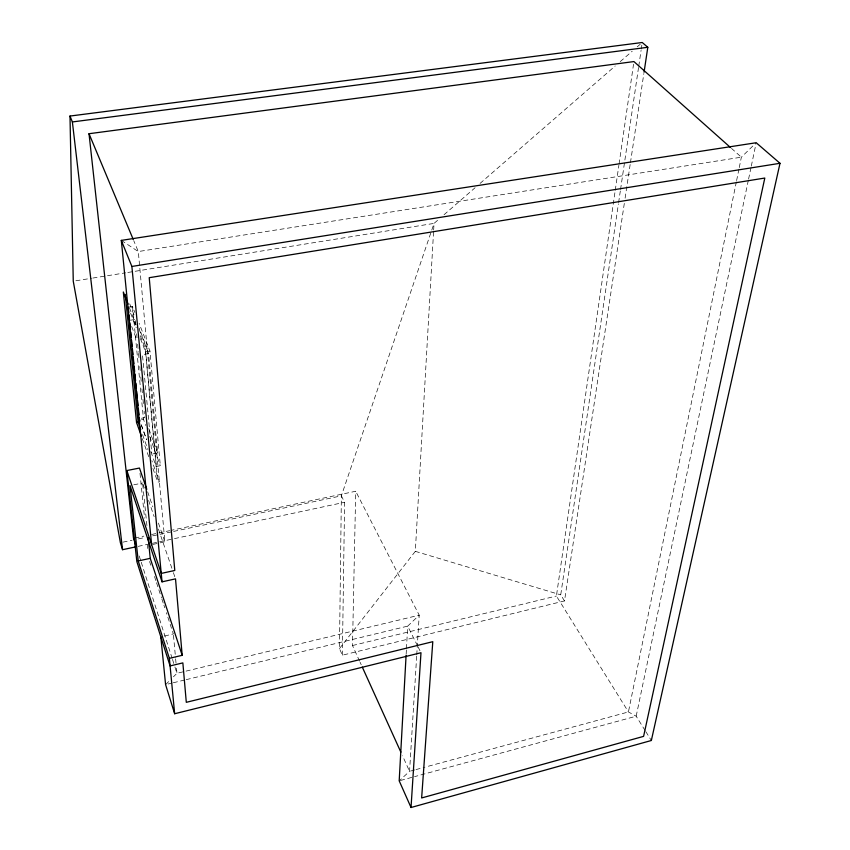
<?xml version="1.0" encoding="UTF-8"?>
<svg xmlns="http://www.w3.org/2000/svg" width="850" height="850" viewBox="0 0 850 850"><rect width="100%" height="100%" fill="white"/><g stroke="black" fill="none" stroke-linecap="round" stroke-linejoin="round"><path stroke-width="0.64" stroke-dasharray="4.25 3.19" d="M624.314 203.416L564.506 600.929L342.38 655.191L339.458 648.593L341.371 495.837L434.042 223.401L439.046 219.056M342.38 655.191L344.601 502.286L341.371 495.837L173.379 531.462M359.571 661.109L352.506 645.532L355.714 491.257L170.999 530.379M406.172 653.905L406.385 649.931M406.459 648.614L407.692 626.131L419.209 615.177L355.714 491.257M339.458 648.593L415.321 551.342L433.585 231.338M433.659 230.01L434.042 223.401L126.852 272.616M416.67 656.2L409.562 771.332L399.192 780.831M416.755 654.872L419.209 615.177L176.959 673.296L173.464 676.781M645.139 730.564L636.172 716.21L628.426 711.949L556.41 596.02L615.06 191.569M615.251 190.262L618.874 165.304M619.066 163.997L633.537 64.196M564.506 600.929L560.724 594.862L618.418 203.883M618.609 202.566L620.351 190.761M620.553 189.444L638.552 67.426M638.754 66.119L641.07 50.373M641.272 49.056L641.846 45.124M625.101 198.167L630.232 164.061M630.434 162.743L643.854 73.536M736.344 181.868L628.426 711.949L426.201 766.817M736.61 180.572L738.99 168.874M739.256 167.577L741.37 157.186L756.192 142.736M748.319 180.37L636.172 716.21L414.566 776.645M748.584 179.074L751.028 167.397M751.304 166.09L755.916 144.043M165.591 684.622L169.968 680.266M444.051 214.71L475.076 187.744M480.08 183.398L615.209 65.981M620.213 61.636L632.23 51.202M637.234 46.846L640.231 44.242M400.467 780.481L413.281 776.996M414.683 769.941L409.562 771.332L402.507 755.756M415.969 769.59L424.926 767.168M352.506 645.532L556.41 596.02M168.173 684.006L172.029 683.071M173.315 682.752L184.907 679.957M186.192 679.649L407.692 626.131L417.52 645.787M164.592 636.013L173.347 633.93L166.377 612.701M152.851 544.436L158.876 543.129M160.076 542.863L164.9 541.811L138.295 251.547L133.716 240.614M138.146 546.369L147.231 544.425M152.426 543.32L173.198 538.879M174.505 538.602L344.601 502.286M134.821 538.039L143.873 536.127M151.619 534.48L169.702 530.655M122.974 542.151L132.026 540.239M138.486 538.868L144.946 537.497M152.702 535.851L172.083 531.739M133.79 484.797L142.609 483.023M152.915 468.467L157.781 482.131L159.407 481.812L151.863 460.689M150.917 451.881L156.177 466.544L160.321 465.715L149.961 351.061L139.113 323.34M139.06 329.173L148.559 353.589L157.622 452.965L151.852 454.091L150.981 451.647M141.376 418.264L144.744 417.626L144.107 411.071M141.504 419.751L143.501 419.379L145.711 425.467M148.559 353.589L142.46 354.673L151.736 452.784M140.271 335.707L145.456 349.074L147.209 348.766L139.177 328.132M140.409 338.555L145.552 351.836L149.961 351.061M130.518 320.216L135.256 319.409M129.327 306.988L132.515 306.457L134.874 312.481M75.873 280.776L91.556 278.269M92.863 278.056L125.545 272.818M415.321 551.342L560.724 594.862M121.306 240.391L138.295 251.547L741.37 157.186L731.51 148.41M645.83 731.659L651.344 740.499M418.094 646.946L420.984 652.726M360.113 662.299L361.207 664.7M129.721 303.854L134.927 317.209M129.444 307.774L136.042 324.785M130.602 313.204L136.202 327.696M131.686 326.527L136.839 339.989M148.739 428.591L157.622 452.965M149.696 436.454L160.321 465.715M141.323 424.788L146.593 439.439M141.27 425.011L146.529 439.673M142.534 434.594L147.868 449.512M142.29 438.632L148.931 457.279M147.645 491.799L152.819 506.802M158.429 523.058L164.9 541.811M143.034 484.266L144.309 487.996M148.591 500.448L154.148 516.619M158.419 529.072L172.954 571.391M173.379 572.634L175.514 578.861M149.579 561.51L150.811 565.25M154.498 576.491L156.134 581.485M156.549 582.739L161.458 597.72M161.872 598.974L163.508 603.968M163.923 605.211L164.741 607.707M139.219 555.974L140.834 561.021M141.249 562.286L172.083 658.155M172.497 659.419L174.516 665.72M174.93 666.984L176.959 673.296L176.354 666.729M139.995 473.322L144.574 518.149M147.273 544.51L147.677 548.463M142.736 484.319L146.944 525.874M132.515 306.457L143.501 419.379M135.384 320.716L136.021 327.271M136.648 333.816L137.031 337.748M137.657 344.293L138.423 352.144M138.55 353.462L139.177 360.007M139.814 366.552L140.186 370.483M140.824 377.028L141.323 382.266M141.961 388.811L142.343 392.743M142.97 399.288L143.48 404.526M145.456 349.074L157.781 482.131M145.552 351.836L156.177 466.544M173.464 635.247L175.514 657.549M175.631 658.856L176.237 665.423"/><path stroke-width="1.27" d="M406.098 655.222L399.192 780.831L411.028 807.5L651.344 740.499L780.003 163.296L756.192 142.736L121.306 240.391L151.64 544.701M411.028 807.5L420.984 652.726L174.654 713.734L165.591 684.622L160.831 636.894M644.056 72.218L647.806 47.292L642.239 42.5L69.998 116.057L73.259 281.201L120.392 542.704L122.559 549.695L135.543 546.922M169.363 658.346L182.187 655.318L175.514 578.861L162.042 581.846L130.018 485.552L138.221 560.947L169.363 658.346L174.654 713.734M138.221 560.947L150.238 558.344L148.134 537.561M126.873 470.549L161.234 573.421L174.781 570.446L149.228 277.695L764.809 178.043L643.599 736.366L421.642 797.959L432.788 641.686L186.299 702.323L182.856 662.894L170.085 665.933L136.85 561.584L126.873 470.549L139.453 468.053L146.784 489.303M128.031 304.13L123.324 291.986L136.542 422.471L138.104 422.174L140.76 429.632M121.306 240.391L131.877 266.454L780.003 163.296M135.564 544.616L133.535 538.316L89.016 133.716L633.919 61.572L730.522 147.539M69.998 116.057L72.377 121.943L647.806 47.292M362.291 667.091L400.871 752.165M89.016 133.716L133.216 239.403M139.134 418.678L140.006 421.122M136.542 422.471L141.408 436.146M150.238 558.344L182.187 655.318M72.377 121.943L122.559 549.695M128.265 307.169L128.786 312.418M129.051 315.053L129.572 320.301M129.838 322.926L130.486 329.492M130.751 332.127L131.272 337.376M131.537 340L132.186 346.577M132.451 349.201L132.972 354.45M133.238 357.085L133.886 363.651M134.151 366.276L134.672 371.524M134.938 374.159L135.586 380.726M135.851 383.35L136.372 388.609M136.637 391.234L137.286 397.8M137.551 400.424L138.072 405.684M138.337 408.308L138.986 414.874M139.251 417.499L139.506 420.134M125.258 294.355L138.104 422.174M131.877 266.454L162.042 581.846"/></g></svg>
